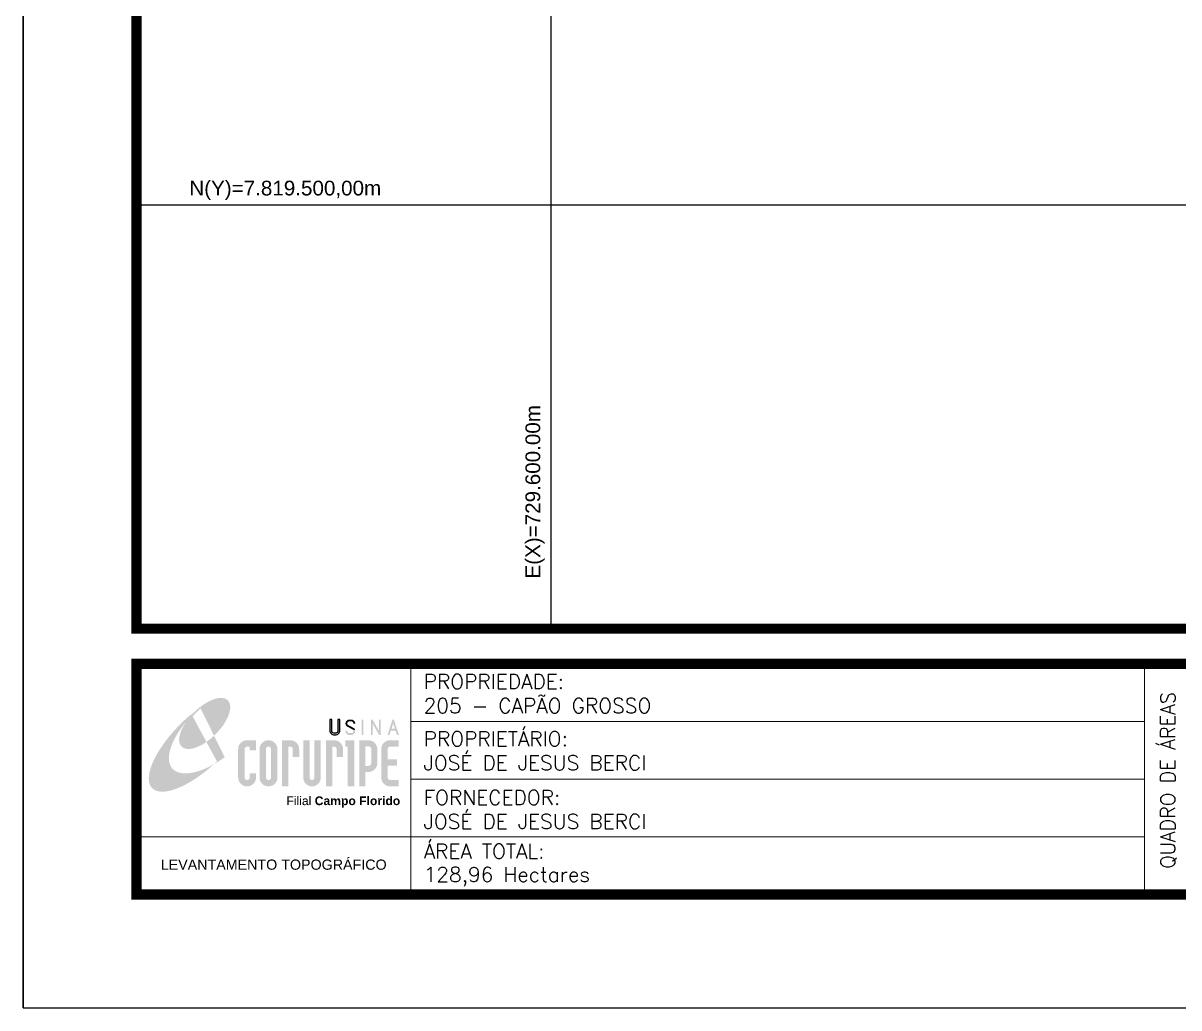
# Model space of a CAD drawing. Extents: x 728902 to 732052, y 7818439 to 7822894.
# Drawn here: x 728902 to 730429, y 7818439 to 7819741 of the extents above; entities that cross this region are included whole.
import ezdxf
from ezdxf.enums import TextEntityAlignment as Align

# ---------------------------------------------------------------- set-up
doc = ezdxf.new("R2010")
doc.units = 0
doc.header["$MEASUREMENT"] = 0
doc.linetypes.add('LIN0', pattern=[0])
doc.layers.add('MALHA', color=8, linetype='Continuous')
doc.layers.add('MARGEM', color=5, linetype='Continuous')
doc.styles.add('ARIAL', font='arial.ttf')
doc.styles.add('Simplex', font='simplex.shx')
doc.styles.get("Standard").update_dxf_attribs({"font": 'arial.ttf'})

# ---------------------------------------------------------------- blocks, each defined once
blk = doc.blocks.new('A$C78F83FB3')
at = {"layer": 'MARGEM'}
h = blk.add_hatch(color=20, dxfattribs=at)
edge = h.paths.add_edge_path()
edge.add_ellipse((19.49, 23.77), major_axis=(-6.68, -6.67), ratio=0.469426, start_angle=292.7328, end_angle=601.2579)
edge.add_ellipse((22.83, 22.05), major_axis=(12.64, 11.29), ratio=0.457614, start_angle=79.9069, end_angle=107.9139)
edge = h.paths.add_edge_path()
edge.add_ellipse((18.28, 18.7), major_axis=(13.95, 13.59), ratio=0.386848, start_angle=63.9612, end_angle=264.5993)
edge.add_ellipse((22.83, 22.05), major_axis=(12.64, 11.29), ratio=0.457614, start_angle=107.9139, end_angle=245.1182, ccw=False)
edge.add_ellipse((19.49, 23.77), major_axis=(-6.68, -6.67), ratio=0.469426, start_angle=241.2579, end_angle=292.7328, ccw=False)
for color, points in [(20, [(15.46, 26.12), (14.17, 24.81), (14.06, 24.24), (14.39, 23.97), (14.67, 24.54), (19.47, 29.32), (18.48, 28.66), (17.31, 27.78)]), (7, [(58.42, 24.9), (57.9, 24.9), (57.9, 21.73, -0.414214), (57.15, 20.98), (56.84, 20.98, -0.414214), (56.09, 21.73), (56.09, 24.9), (55.57, 24.9), (55.57, 21.73, 0.414214), (56.84, 20.46), (57.15, 20.46, 0.414214), (58.42, 21.73)]), (7, [(61.7, 24.9), (61.23, 24.9, 0.396318), (60.04, 23.78), (60.04, 23.72, 0.151912), (60.39, 22.97), (60.46, 22.92), (62.18, 22), (62.85, 21.83, 0.12407), (62.51, 22.42), (60.75, 23.36, -0.13192), (60.56, 23.77, -0.385578), (61.23, 24.37), (61.7, 24.37, -0.414214), (62.37, 23.7), (62.89, 23.7, 0.414214)]), (7, [(62.37, 23.7), (62.89, 23.7, 0.414214), (61.7, 24.9), (61.23, 24.9, 0.396318), (60.04, 23.78), (60.04, 23.72, 0.151912), (60.39, 22.97), (60.46, 22.92), (62.18, 22), (62.18, 22, -0.131921), (62.37, 21.59, -0.385578), (61.7, 20.98), (61.23, 20.98, -0.414214), (60.56, 21.65), (60.04, 21.65, 0.414214), (61.23, 20.46), (61.7, 20.46, 0.402546), (62.89, 21.61, 0.165292), (62.51, 22.42), (60.75, 23.36, -0.13192), (60.56, 23.77, -0.385578), (61.23, 24.37), (61.7, 24.37, -0.414214)]), (7, [(30.97, 12.46), (29.13, 12.46), (29.13, 8.21, 1), (34.29, 8.21), (34.29, 9.41), (32.45, 9.41), (32.45, 8.21, -1), (30.97, 8.21)])]:
    blk.add_hatch(color=color, dxfattribs=at).paths.add_polyline_path(points)
h = blk.add_hatch(color=7, dxfattribs=at)
h.paths.add_polyline_path([(65.24, 24.9), (64.72, 24.9), (64.72, 20.46), (65.24, 20.46)])
h.paths.add_polyline_path([(67.38, 20.46), (67.9, 20.46), (67.9, 23.74), (69.74, 20.46), (70.23, 20.46), (70.23, 24.9), (69.71, 24.9), (69.71, 21.58), (67.85, 24.9), (67.38, 24.9)])
h.paths.add_polyline_path([(72.17, 20.46), (72.72, 20.46), (73.14, 21.73), (74.49, 21.73), (74.9, 20.46), (75.45, 20.46), (74, 24.9), (73.62, 24.9)])
h.paths.add_polyline_path([(73.81, 23.8), (74.32, 22.25), (73.31, 22.25)], flags=16)
h = blk.add_hatch(color=7, dxfattribs=at)
h.paths.add_polyline_path([(31.71, 18.93, 0.414214), (29.13, 16.35), (29.13, 12.46), (30.97, 12.46), (30.97, 16.35, -0.414214), (31.71, 17.09), (32.45, 17.09), (32.45, 16.02), (34.29, 16.02), (34.29, 18.93)])
h.paths.add_polyline_path([(44.15, 17.09, -0.414214), (44.89, 16.35), (44.89, 14.1), (46.72, 14.1), (46.72, 16.17, 0.433937), (44.15, 18.93), (41.77, 18.93), (41.77, 12.46), (43.61, 12.46), (43.61, 17.09)])
h.paths.add_polyline_path([(43.61, 12.46), (41.77, 12.46), (41.77, 5.62), (43.61, 5.62)])
h.paths.add_polyline_path([(47.92, 12.46), (49.75, 12.46), (49.75, 18.93), (47.92, 18.93)])
h.paths.add_polyline_path([(52.91, 18.93), (51.08, 18.93), (51.08, 12.46), (52.91, 12.46)])
h.paths.add_polyline_path([(51.08, 8.12, -1), (49.75, 8.12), (49.75, 12.46), (47.92, 12.46), (47.92, 8.12, 1), (52.91, 8.12), (52.91, 12.46), (51.08, 12.46)])
h.paths.add_polyline_path([(54.41, 12.46), (56.25, 12.46), (56.25, 17.09), (56.79, 17.09, -0.414214), (57.53, 16.35), (57.53, 14.1), (59.36, 14.1), (59.36, 16.17, 0.433937), (56.79, 18.93), (54.41, 18.93)])
h.paths.add_polyline_path([(56.25, 12.46), (54.41, 12.46), (54.41, 5.62), (56.25, 5.62)])
h.paths.add_polyline_path([(60.73, 12.46), (62.58, 12.46), (62.58, 18.93), (60.02, 18.93), (60.02, 17.08), (60.73, 17.08)])
h.paths.add_polyline_path([(62.58, 12.46), (60.73, 12.46), (60.73, 5.62), (62.58, 5.62)])
h.paths.add_polyline_path([(64.06, 12.46), (65.82, 12.46), (65.82, 17.17), (66.66, 17.17, -0.450417), (67.48, 16.25), (67.48, 12.46), (69.24, 12.46, 0.002307), (69.24, 12.48, 0.005282), (69.23, 12.54, -0.000938), (69.23, 12.53), (69.23, 16.17, 0.433937), (66.66, 18.93), (64.06, 18.93)])
h.paths.add_polyline_path([(64.06, 5.62), (65.82, 5.62), (65.82, 9.77), (66.66, 9.77, 0.426056), (69.24, 12.46), (67.48, 12.46), (67.48, 12.45, -0.450417), (66.66, 11.53), (65.82, 11.53), (65.82, 12.46), (64.06, 12.46)])
h.paths.add_polyline_path([(70.37, 12.46), (74.87, 12.46), (74.87, 13.44), (72.21, 13.44), (72.21, 16.35, -0.414214), (72.95, 17.09), (75.38, 17.09), (75.38, 18.93), (72.95, 18.93, 0.414214), (70.37, 16.35)])
h.paths.add_polyline_path([(72.21, 11.62), (74.87, 11.62), (74.87, 12.46), (70.37, 12.46), (70.37, 8.21, 0.414214), (72.95, 5.62), (75.38, 5.62), (75.38, 7.47), (72.95, 7.47, -0.414214), (72.21, 8.21)])
h = blk.add_hatch(color=7, dxfattribs=at)
h.paths.add_polyline_path([(35.29, 16.35), (35.29, 8.21, 1), (40.46, 8.21, 0.016978), (40.45, 8.38), (40.45, 16.17, 0.433937), (37.88, 18.93), (37.87, 18.93, 0.41391)])
h.paths.add_polyline_path([(38.62, 16.35), (38.62, 8.21, -1), (37.13, 8.21), (37.13, 16.35, -1)], flags=16)
at = {"layer": 'MARGEM', "color": 7}
blk.add_lwpolyline([(58.42, 24.9), (57.9, 24.9), (57.9, 21.73, -0.414214), (57.15, 20.98), (56.84, 20.98, -0.414214), (56.09, 21.73), (56.09, 24.9), (55.57, 24.9), (55.57, 21.73, 0.414214), (56.84, 20.46), (57.15, 20.46, 0.414214), (58.42, 21.73), (58.42, 24.9)], format="xyb", close=True, dxfattribs=at)
at = {"layer": 'MARGEM', "color": 252, "insert": (43.05, 2.72), "char_height": 2.5, "attachment_point": 1, "style": 'ARIAL'}
blk.add_mtext_dynamic_manual_height_columns('Filial {\\fArial|b1|i0|c0|p34;Campo Florido}', width=33.0271, gutter_width=2.46, heights=[2.95], dxfattribs=at)

msp = doc.modelspace()

# ---------------------------------------------------------------- linework, layer by layer
at = {"layer": 'MALHA'}
for points in [[(729600, 7818940.1), (729600, 7820051.9)], [(731901.9, 7819500), (729051.9, 7819500)]]:
    msp.add_lwpolyline(points, dxfattribs=at)
at = {"layer": 'MARGEM', "color": 174, "linetype": 'LIN0'}
msp.add_line((728901.9, 7818438.5), (728901.9, 7822893.5), dxfattribs=at)
at = {"layer": 'MARGEM', "color": 174, "linetype": 'LIN0', "flags": 128}
msp.add_lwpolyline([(732051.9, 7818438.5), (732051.9, 7822893.5), (728901.9, 7822893.5), (728901.9, 7818438.5)], close=True, dxfattribs=at)
at = {"layer": 'MARGEM', "color": 174, "linetype": 'LIN0', "const_width": 13.6, "flags": 128}
for points in [[(731901.9, 7818940.1), (731901.9, 7822743.5), (729051.9, 7822743.5), (729051.9, 7818940.1)], [(729051.9, 7818893.5), (731901.9, 7818893.5), (731901.9, 7818588.5), (729051.9, 7818588.5)]]:
    msp.add_lwpolyline(points, close=True, dxfattribs=at)
at = {"layer": 'MARGEM', "color": 174, "linetype": 'LIN0', "flags": 128}
for points, const_width in [([(729414.3, 7818893.5), (729414.3, 7818588.5)], 1.51), ([(729414.3, 7818893.5), (729414.3, 7818591.3)], 1.5), ([(730384.1, 7818893.5), (730384.1, 7818592.3)], 1.51), ([(729414.3, 7818817.2), (730384.1, 7818817.2)], 1.51), ([(729414.3, 7818741), (730384.1, 7818741)], 1.51), ([(729051.9, 7818664.8), (730384.1, 7818664.8)], 1.51)]:
    msp.add_lwpolyline(points, dxfattribs=dict(at, const_width=const_width))

# ---------------------------------------------------------------- block references
at = {"layer": 'MARGEM', "linetype": 'ByBlock', "xscale": 4.587008144540712, "yscale": 4.587008144540712, "zscale": 4.587008144540712}
msp.add_blockref('A$C78F83FB3', (729052.5, 7818705.7), dxfattribs=at)

# ---------------------------------------------------------------- texts
at = {"layer": 'MALHA'}
msp.add_text('N(Y)=7.819.500,00m', height=19.5, dxfattribs=at).set_placement((729375.2, 7819522.8), align=Align.MIDDLE_RIGHT)
msp.add_text('E(X)=729.600.00m', height=19.5, rotation=90, dxfattribs=at).set_placement((729575.6, 7819235.8), align=Align.MIDDLE_RIGHT)
at = {"layer": 'MARGEM', "color": 7, "linetype": 'Continuous', "lineweight": 9, "style": 'Simplex'}
for s, p in [('PROPRIEDADE:', (729431.4, 7818879.8)), ('PROPRIETÁRIO:', (729431.4, 7818804.2)), ('FORNECEDOR:', (729431.4, 7818726.5)), ('ÁREA TOTAL:', (729431.4, 7818655.4))]:
    msp.add_text(s, height=19.5, dxfattribs=at).set_placement(p, align=Align.TOP_LEFT)
at = {"layer": 'MARGEM', "color": 7, "linetype": 'Continuous', "style": 'Simplex'}
for s, p in [('205 - CAPÃO GROSSO', (729431.4, 7818848)), ('JOSÉ DE JESUS BERCI', (729431.4, 7818772.4)), ('JOSÉ DE JESUS BERCI', (729431.4, 7818694.7)), ('128,96 Hectares', (729431.4, 7818624.7))]:
    msp.add_text(s, height=19.5, dxfattribs=at).set_placement(p, align=Align.TOP_LEFT)
at = {"layer": 'MARGEM', "color": 7, "linetype": 'Continuous', "style": 'Simplex', "width": 0.95}
msp.add_text('QUADRO DE ÁREAS', height=19.5, rotation=90, dxfattribs=at).set_placement((730414.9, 7818739.6), align=Align.MIDDLE_CENTER)
at = {"layer": 'MARGEM', "color": 7, "linetype": 'ByBlock'}
msp.add_text('LEVANTAMENTO TOPOGRÁFICO', height=13.5, dxfattribs=at).set_placement((729233.1, 7818628), align=Align.MIDDLE_CENTER)

doc.saveas('drawing.dxf')
